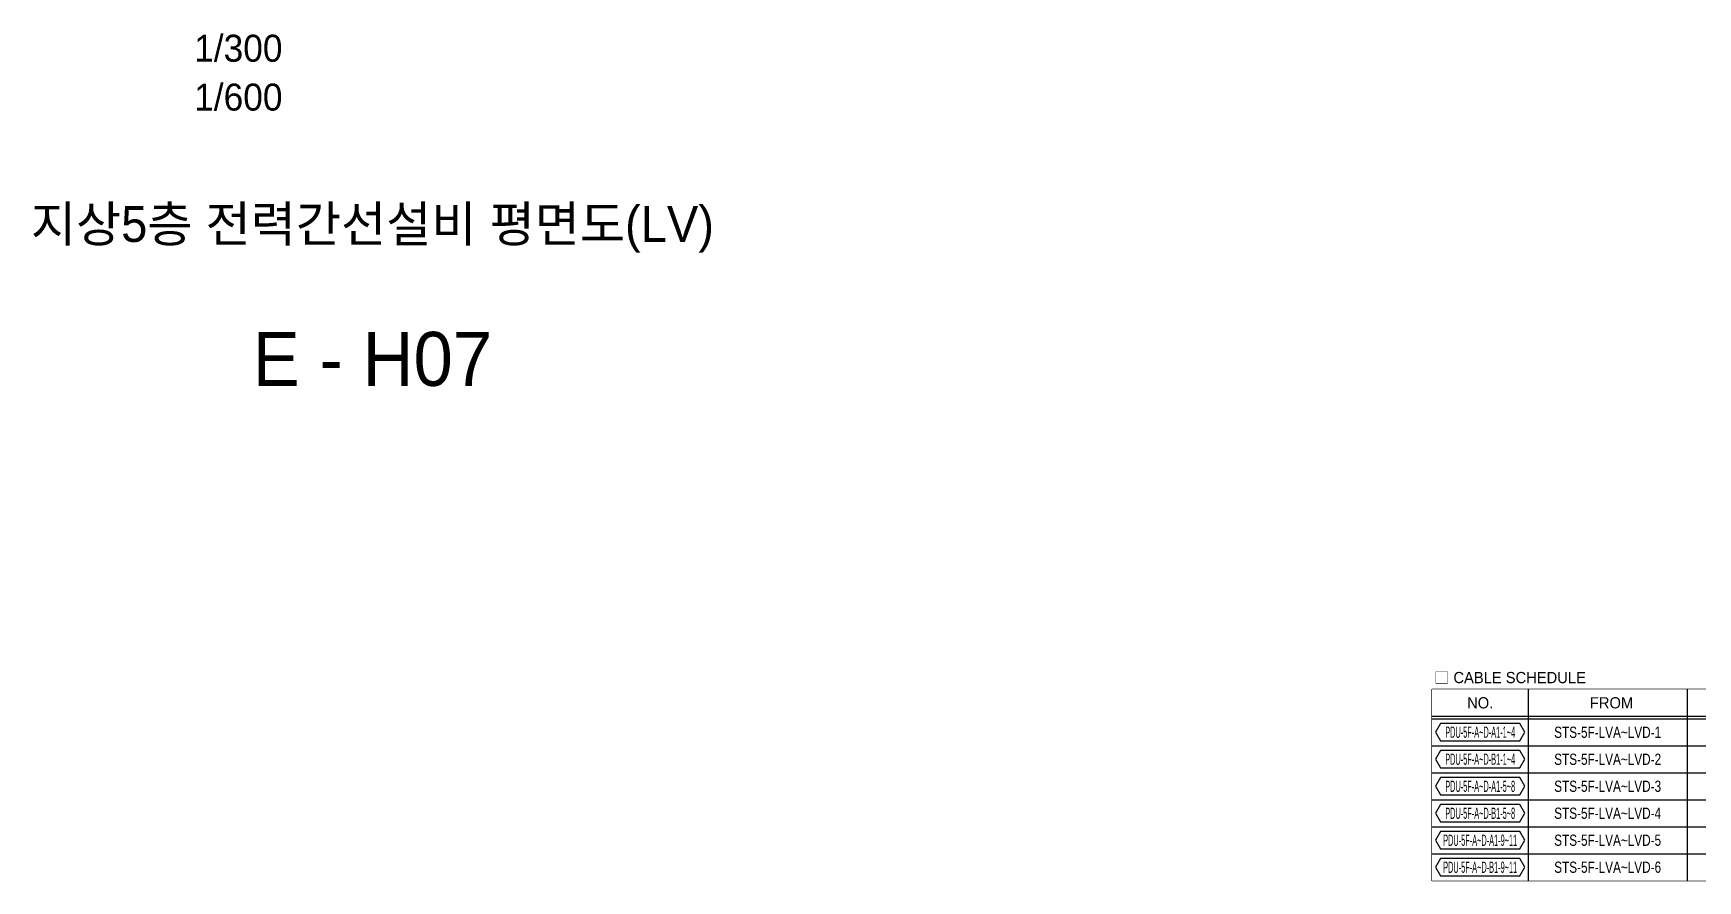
# Model space of a CAD drawing. Header units: millimetres. Extents: x 33932 to 374132, y 182625 to 847314.
# Drawn here: x 221941 to 277446, y 551889 to 580148 of the extents above; entities that cross this region are included whole.
import ezdxf
from ezdxf.enums import TextEntityAlignment as Align

# ---------------------------------------------------------------- set-up
doc = ezdxf.new("R2010")
doc.units = ezdxf.units.MM
doc.header["$LTSCALE"] = 150
for name, color, linetype in [('-----26 Electrical Cable Tray_HV_발전기 B', 103, 'Continuous'), ('-----29 Cable Schedule', 1, 'Continuous'), ('-----29 Indicator', 1, 'Continuous'), ('-----29 주기', 1, 'Continuous'), ('-----30 Text', 2, 'Continuous'), ('-----41 Drawing Title', 2, 'Continuous'), ('-----42 Drawing Number', 2, 'Continuous'), ('-----43 Drawing Scale', 3, 'Continuous')]:
    doc.layers.add(name, color=color, linetype=linetype)
doc.styles.add('ELEC', font='')
doc.styles.get('ELEC').set_extended_font_data('Dotum')

msp = doc.modelspace()

# ---------------------------------------------------------------- linework, layer by layer
at = {"layer": '-----29 Cable Schedule', "color": 3}
msp.add_lwpolyline([(268590, 558272), (302851, 558272), (302851, 551889), (268590, 551889)], close=True, dxfattribs=at)

# ---------------------------------------------------------------- texts
at = {"layer": '-----41 Drawing Title', "style": 'ELEC'}
msp.add_text('지상5층 전력간선설비 평면도(LV)', height=1200, dxfattribs=at).set_placement((233250, 573790), align=Align.MIDDLE_CENTER)
at = {"layer": '-----42 Drawing Number', "style": 'ELEC'}
msp.add_text('E - H07', height=1800, dxfattribs=at).set_placement((233250, 569290), align=Align.MIDDLE_CENTER)
at = {"layer": '-----43 Drawing Scale', "style": 'ELEC'}
for s, p in [('1/300', (228779, 579650)), ('1/600', (228779, 578020))]:
    msp.add_text(s, height=900, dxfattribs=at).set_placement(p, align=Align.MIDDLE_CENTER)

# ---------------------------------------------------------------- next in the draw order: wipeouts: each hides what was drawn before it
at = {"color": 3}
msp.add_wipeout([(268590, 558272), (302851, 558272), (302851, 551889), (268590, 551889)], dxfattribs=at).dxf.layer = '-----26 Electrical Cable Tray_HV_발전기 B'

# ---------------------------------------------------------------- next in the draw order: linework, layer by layer
at = {"layer": '-----29 Cable Schedule'}
for p, q in [((271793, 558272), (271793, 557289)), ((277092, 558272), (277092, 557289))]:
    msp.add_line(p, q, dxfattribs=at)
at = {"layer": '-----29 Cable Schedule', "color": 3}
for p, q in [((268590, 557372), (302851, 557372)), ((268590, 557289), (302851, 557289))]:
    msp.add_line(p, q, dxfattribs=at)
at = {"layer": '-----29 Cable Schedule', "color": 1}
for p, q in [((271793, 557289), (271793, 551889)), ((277092, 557289), (277092, 551889)), ((268590, 556389), (302851, 556389)), ((268590, 555489), (302851, 555489)), ((268590, 554589), (302851, 554589)), ((268590, 553689), (302851, 553689)), ((268590, 552789), (302851, 552789))]:
    msp.add_line(p, q, dxfattribs=at)
at = {"layer": '-----29 주기', "elevation": 0}
for points in [[(268869, 557128), (268702, 556839), (268869, 556550), (271514, 556550), (271681, 556839), (271514, 557128)], [(268869, 556228), (268702, 555939), (268869, 555650), (271514, 555650), (271681, 555939), (271514, 556228)], [(268869, 555328), (268702, 555039), (268869, 554750), (271514, 554750), (271681, 555039), (271514, 555328)], [(268869, 554428), (268702, 554139), (268869, 553850), (271514, 553850), (271681, 554139), (271514, 554428)], [(268869, 553528), (268702, 553239), (268869, 552950), (271514, 552950), (271681, 553239), (271514, 553528)], [(268869, 552628), (268702, 552339), (268869, 552050), (271514, 552050), (271681, 552339), (271514, 552628)]]:
    msp.add_lwpolyline(points, close=True, dxfattribs=at)

# ---------------------------------------------------------------- next in the draw order: texts
at = {"layer": '-----29 Indicator', "color": 2, "linetype": 'Continuous', "style": 'ELEC'}
msp.add_text('□ CABLE SCHEDULE', height=375, dxfattribs=at).set_placement((268652, 558663), align=Align.MIDDLE_LEFT)
at = {"layer": '-----30 Text', "style": 'ELEC'}
msp.add_text('NO.', height=375, dxfattribs=at).set_placement((270192, 557822), align=Align.MIDDLE)
msp.add_text('FROM', height=375, dxfattribs=at).set_placement((274572, 557822), align=Align.MIDDLE_CENTER)
at = {"layer": '-----30 Text', "linetype": 'Continuous', "style": 'ELEC', "width": 0.45}
for s, p in [('PDU-5F-A~D-A1-1~4', (270192, 556839)), ('PDU-5F-A~D-B1-1~4', (270192, 555939)), ('PDU-5F-A~D-A1-5~8', (270192, 555039)), ('PDU-5F-A~D-B1-5~8', (270192, 554139)), ('PDU-5F-A~D-A1-9~11', (270192, 553239)), ('PDU-5F-A~D-B1-9~11', (270192, 552339))]:
    msp.add_text(s, height=375, dxfattribs=at).set_placement(p, align=Align.MIDDLE)
at = {"layer": '-----30 Text', "style": 'ELEC', "width": 0.8}
for s, p in [('STS-5F-LVA~LVD-1', (274443, 556839)), ('STS-5F-LVA~LVD-2', (274443, 555939)), ('STS-5F-LVA~LVD-3', (274443, 555039)), ('STS-5F-LVA~LVD-4', (274443, 554139)), ('STS-5F-LVA~LVD-5', (274443, 553239)), ('STS-5F-LVA~LVD-6', (274443, 552339))]:
    msp.add_text(s, height=375, dxfattribs=at).set_placement(p, align=Align.MIDDLE_CENTER)

doc.saveas('drawing.dxf')
